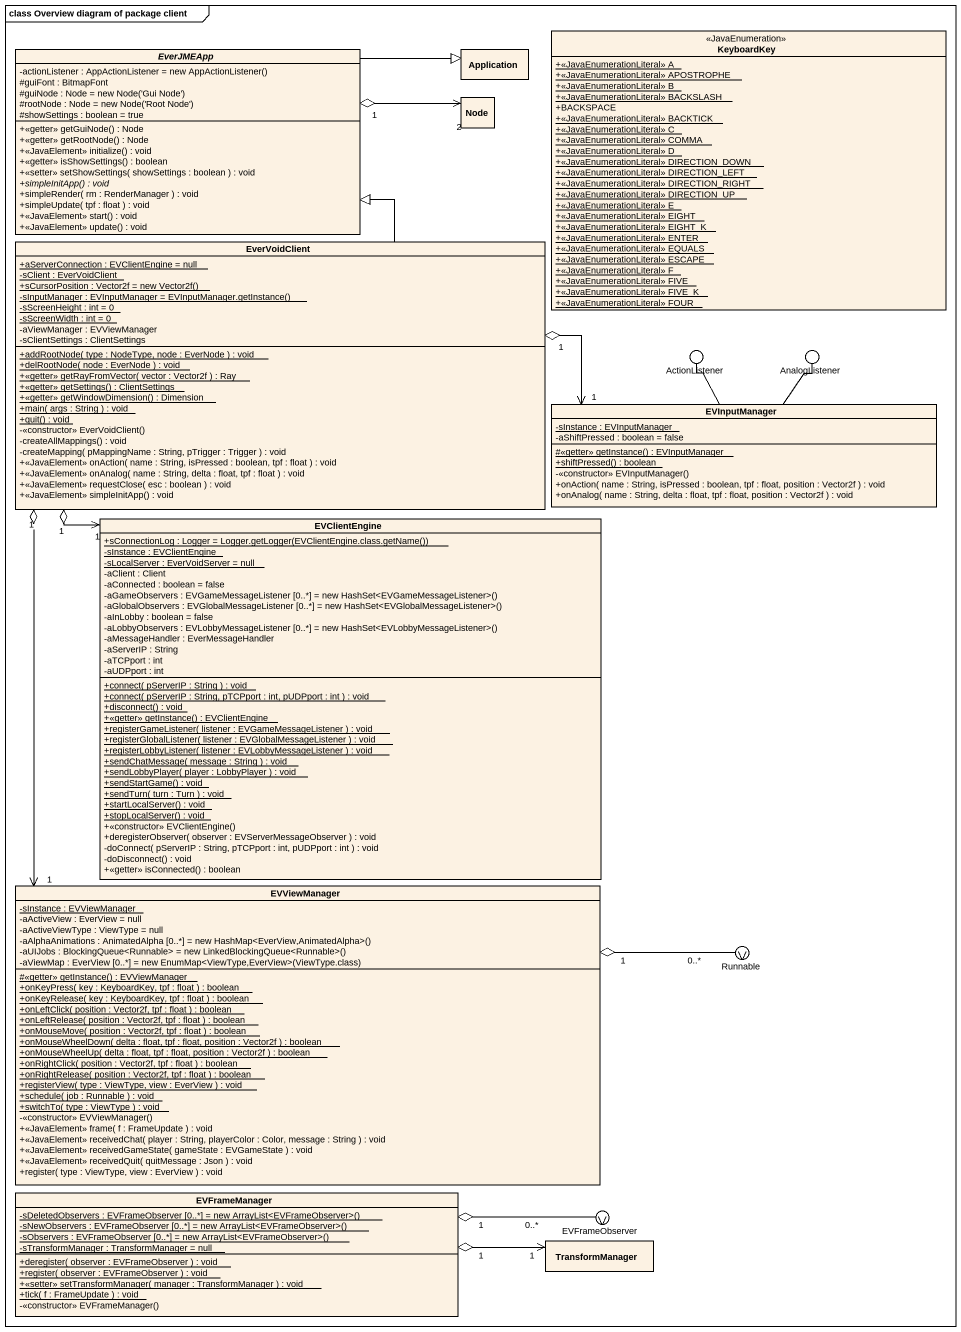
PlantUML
@startuml
mainframe class Overview diagram of package client
allowmixing
hide circle
hide empty members
skinparam classAttributeIconSize 0
class KeyboardKey <<JavaEnumeration>> {
  {static} +<<JavaEnumerationLiteral>> A
  {static} +<<JavaEnumerationLiteral>> APOSTROPHE
  {static} +<<JavaEnumerationLiteral>> B
  {static} +<<JavaEnumerationLiteral>> BACKSLASH
  +BACKSPACE
  {static} +<<JavaEnumerationLiteral>> BACKTICK
  {static} +<<JavaEnumerationLiteral>> C
  {static} +<<JavaEnumerationLiteral>> COMMA
  {static} +<<JavaEnumerationLiteral>> D
  {static} +<<JavaEnumerationLiteral>> DIRECTION_DOWN
  {static} +<<JavaEnumerationLiteral>> DIRECTION_LEFT
  {static} +<<JavaEnumerationLiteral>> DIRECTION_RIGHT
  {static} +<<JavaEnumerationLiteral>> DIRECTION_UP
  {static} +<<JavaEnumerationLiteral>> E
  {static} +<<JavaEnumerationLiteral>> EIGHT
  {static} +<<JavaEnumerationLiteral>> EIGHT_K
  {static} +<<JavaEnumerationLiteral>> ENTER
  {static} +<<JavaEnumerationLiteral>> EQUALS
  {static} +<<JavaEnumerationLiteral>> ESCAPE
  {static} +<<JavaEnumerationLiteral>> F
  {static} +<<JavaEnumerationLiteral>> FIVE
  {static} +<<JavaEnumerationLiteral>> FIVE_K
  {static} +<<JavaEnumerationLiteral>> FOUR
}
abstract class EverJMEApp {
  {field} -actionListener : AppActionListener = new AppActionListener()
  #guiFont : BitmapFont
  {field} #guiNode : Node = new Node('Gui Node')
  {field} #rootNode : Node = new Node('Root Node')
  #showSettings : boolean = true
  +<<getter>> getGuiNode() : Node
  +<<getter>> getRootNode() : Node
  +<<JavaElement>> initialize() : void
  +<<getter>> isShowSettings() : boolean
  +<<setter>> setShowSettings( showSettings : boolean ) : void
  {abstract} +simpleInitApp() : void
  +simpleRender( rm : RenderManager ) : void
  +simpleUpdate( tpf : float ) : void
  +<<JavaElement>> start() : void
  +<<JavaElement>> update() : void
}
class Application
class "Node" as Node_
class EverVoidClient {
  {static} +aServerConnection : EVClientEngine = null
  {static} -sClient : EverVoidClient
  {static} {field} +sCursorPosition : Vector2f = new Vector2f()
  {static} {field} -sInputManager : EVInputManager = EVInputManager.getInstance()
  {static} -sScreenHeight : int = 0
  {static} -sScreenWidth : int = 0
  -aViewManager : EVViewManager
  -sClientSettings : ClientSettings
  {static} +addRootNode( type : NodeType, node : EverNode ) : void
  {static} +delRootNode( node : EverNode ) : void
  {static} +<<getter>> getRayFromVector( vector : Vector2f ) : Ray
  {static} +<<getter>> getSettings() : ClientSettings
  {static} +<<getter>> getWindowDimension() : Dimension
  {static} +main( args : String ) : void
  {static} +quit() : void
  -<<constructor>> EverVoidClient()
  -createAllMappings() : void
  -createMapping( pMappingName : String, pTrigger : Trigger ) : void
  +<<JavaElement>> onAction( name : String, isPressed : boolean, tpf : float ) : void
  +<<JavaElement>> onAnalog( name : String, delta : float, tpf : float ) : void
  +<<JavaElement>> requestClose( esc : boolean ) : void
  +<<JavaElement>> simpleInitApp() : void
}
() ActionListener
() AnalogListener
class EVInputManager {
  {static} -sInstance : EVInputManager
  -aShiftPressed : boolean = false
  {static} #<<getter>> getInstance() : EVInputManager
  {static} +shiftPressed() : boolean
  -<<constructor>> EVInputManager()
  +onAction( name : String, isPressed : boolean, tpf : float, position : Vector2f ) : void
  +onAnalog( name : String, delta : float, tpf : float, position : Vector2f ) : void
}
class EVClientEngine {
  {static} {field} +sConnectionLog : Logger = Logger.getLogger(EVClientEngine.class.getName())
  {static} -sInstance : EVClientEngine
  {static} -sLocalServer : EverVoidServer = null
  -aClient : Client
  -aConnected : boolean = false
  {field} -aGameObservers : EVGameMessageListener [0..*] = new HashSet<EVGameMessageListener>()
  {field} -aGlobalObservers : EVGlobalMessageListener [0..*] = new HashSet<EVGlobalMessageListener>()
  -aInLobby : boolean = false
  {field} -aLobbyObservers : EVLobbyMessageListener [0..*] = new HashSet<EVLobbyMessageListener>()
  -aMessageHandler : EverMessageHandler
  -aServerIP : String
  -aTCPport : int
  -aUDPport : int
  {static} +connect( pServerIP : String ) : void
  {static} +connect( pServerIP : String, pTCPport : int, pUDPport : int ) : void
  {static} +disconnect() : void
  {static} +<<getter>> getInstance() : EVClientEngine
  {static} +registerGameListener( listener : EVGameMessageListener ) : void
  {static} +registerGlobalListener( listener : EVGlobalMessageListener ) : void
  {static} +registerLobbyListener( listener : EVLobbyMessageListener ) : void
  {static} +sendChatMessage( message : String ) : void
  {static} +sendLobbyPlayer( player : LobbyPlayer ) : void
  {static} +sendStartGame() : void
  {static} +sendTurn( turn : Turn ) : void
  {static} +startLocalServer() : void
  {static} +stopLocalServer() : void
  +<<constructor>> EVClientEngine()
  +deregisterObserver( observer : EVServerMessageObserver ) : void
  -doConnect( pServerIP : String, pTCPport : int, pUDPport : int ) : void
  -doDisconnect() : void
  +<<getter>> isConnected() : boolean
}
class EVViewManager {
  {static} -sInstance : EVViewManager
  -aActiveView : EverView = null
  -aActiveViewType : ViewType = null
  {field} -aAlphaAnimations : AnimatedAlpha [0..*] = new HashMap<EverView,AnimatedAlpha>()
  {field} -aUIJobs : BlockingQueue<Runnable> = new LinkedBlockingQueue<Runnable>()
  {field} -aViewMap : EverView [0..*] = new EnumMap<ViewType,EverView>(ViewType.class)
  {static} #<<getter>> getInstance() : EVViewManager
  {static} +onKeyPress( key : KeyboardKey, tpf : float ) : boolean
  {static} +onKeyRelease( key : KeyboardKey, tpf : float ) : boolean
  {static} +onLeftClick( position : Vector2f, tpf : float ) : boolean
  {static} +onLeftRelease( position : Vector2f, tpf : float ) : boolean
  {static} +onMouseMove( position : Vector2f, tpf : float ) : boolean
  {static} +onMouseWheelDown( delta : float, tpf : float, position : Vector2f ) : boolean
  {static} +onMouseWheelUp( delta : float, tpf : float, position : Vector2f ) : boolean
  {static} +onRightClick( position : Vector2f, tpf : float ) : boolean
  {static} +onRightRelease( position : Vector2f, tpf : float ) : boolean
  {static} +registerView( type : ViewType, view : EverView ) : void
  {static} +schedule( job : Runnable ) : void
  {static} +switchTo( type : ViewType ) : void
  -<<constructor>> EVViewManager()
  +<<JavaElement>> frame( f : FrameUpdate ) : void
  +<<JavaElement>> receivedChat( player : String, playerColor : Color, message : String ) : void
  +<<JavaElement>> receivedGameState( gameState : EVGameState ) : void
  +<<JavaElement>> receivedQuit( quitMessage : Json ) : void
  +register( type : ViewType, view : EverView ) : void
}
() Runnable
class EVFrameManager {
  {static} {field} -sDeletedObservers : EVFrameObserver [0..*] = new ArrayList<EVFrameObserver>()
  {static} {field} -sNewObservers : EVFrameObserver [0..*] = new ArrayList<EVFrameObserver>()
  {static} {field} -sObservers : EVFrameObserver [0..*] = new ArrayList<EVFrameObserver>()
  {static} -sTransformManager : TransformManager = null
  {static} +deregister( observer : EVFrameObserver ) : void
  {static} +register( observer : EVFrameObserver ) : void
  {static} +<<setter>> setTransformManager( manager : TransformManager ) : void
  {static} +tick( f : FrameUpdate ) : void
  -<<constructor>> EVFrameManager()
}
() EVFrameObserver
class TransformManager
EverJMEApp -right-|> Application
EverJMEApp "1" o-right-> "2" Node_
EverVoidClient -up-|> EverJMEApp
EverVoidClient "1" o-right-> "1" EVInputManager
EverVoidClient "1" o--> "1" EVClientEngine
EverVoidClient "1" o--> "1" EVViewManager
EVInputManager -up- ActionListener
EVInputManager -up- AnalogListener
EVViewManager "1" o-right-> "0..*" Runnable
EVFrameManager "1" o-right-> "0..*" EVFrameObserver
EVFrameManager "1" o-right-> "1" TransformManager
@enduml
